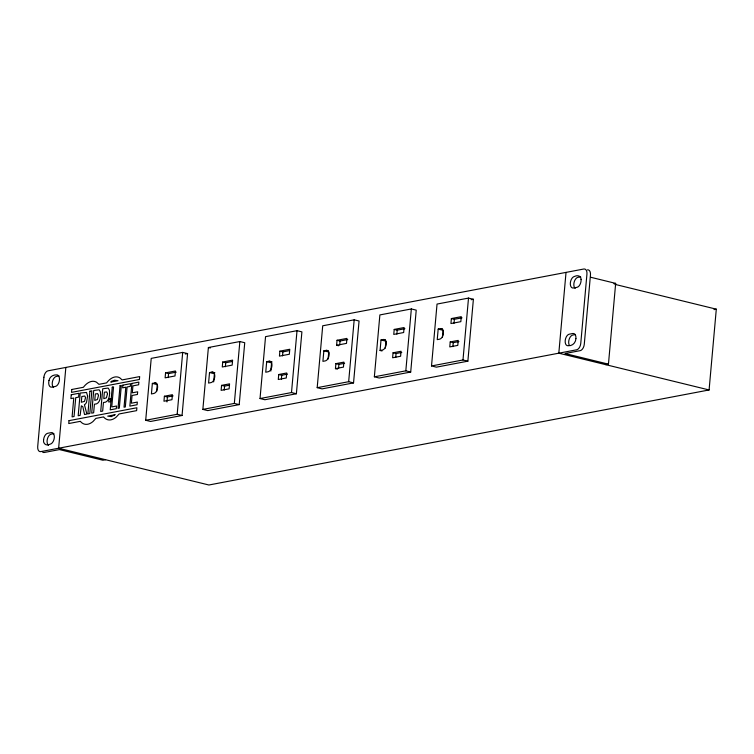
<?xml version="1.0" encoding="UTF-8"?>
<svg xmlns="http://www.w3.org/2000/svg" width="754" height="754" viewBox="0 0 754 754"><rect width="100%" height="100%" fill="white"/><g stroke="black" fill="none" stroke-linecap="round" stroke-linejoin="round"><path stroke-width="1.13" d="M65.843 367.434L58.633 448.225L208.905 485.001L709.09 389.959L716.3 309.168L614.981 284.371M145.701 420.27L151.224 358.376L182.694 352.401L187.576 353.588L182.053 415.482L150.583 421.458L145.701 420.27L177.171 414.285L182.053 415.482M152.355 383.409L151.422 393.937L153.873 393.465A5.401 3.12 -76.2 0 0 157.605 387.584A5.401 3.12 -76.2 0 0 154.815 382.938L152.355 383.409L157.237 384.606L156.615 391.618M165.56 372.862L165.117 377.848L175.003 375.973L175.446 370.987L165.56 372.862L168.566 373.598L176.257 372.137M164.4 396.227L163.957 401.213L171.959 399.695L172.402 394.71L164.4 396.227L167.407 396.962L173.128 395.878M168.208 377.594L168.566 373.598M166.964 401.948L167.407 396.962M177.171 414.285L182.694 352.401M202.864 409.403L208.387 347.519L239.857 341.534L244.739 342.731L239.216 404.615L207.746 410.6L202.864 409.403L234.334 403.428L239.216 404.615M209.518 372.542L208.585 383.07L211.035 382.608A5.401 3.12 -76.2 0 0 214.767 376.717A5.401 3.12 -76.2 0 0 211.978 372.08L209.518 372.542L214.409 373.739L213.674 381.929M222.722 362.005L222.279 366.991L232.166 365.115L232.609 360.129L222.722 362.005L225.729 362.74L232.326 361.486M221.563 385.369L221.12 390.355L229.122 388.838L229.565 383.852L221.563 385.369L224.569 386.105L229.141 385.237M225.371 366.727L225.729 362.74M224.211 390.091L224.569 386.105M234.334 403.428L239.857 341.534M260.026 398.546L265.549 336.652L297.019 330.676L301.902 331.873L296.379 393.758L264.908 399.743L260.026 398.546L291.496 392.561L296.379 393.758M266.68 361.684L265.747 372.212L268.207 371.741A5.401 3.12 -76.2 0 0 271.93 365.86A5.401 3.12 -76.2 0 0 269.14 361.213L266.68 361.684L271.572 362.881L270.837 371.062M279.885 351.138L279.442 356.124L289.329 354.248L289.772 349.262L279.885 351.138L282.891 351.873L289.489 350.629M278.726 374.512L278.283 379.498L286.284 377.971L286.727 372.985L278.726 374.512L281.732 375.247L287.453 374.154M282.533 355.869L282.891 351.873M281.374 379.234L281.732 375.247M291.496 392.561L297.019 330.676M317.189 387.679L322.712 325.794L354.182 319.809L359.064 321.006L353.541 382.9L322.071 388.876L317.189 387.679L348.659 381.703L353.541 382.9M323.852 350.817L322.91 361.345L325.37 360.883A5.401 3.12 -76.2 0 0 329.093 355.002A5.401 3.12 -76.2 0 0 326.303 350.356L323.852 350.817L328.735 352.014L328.103 359.036M336.604 345.266L337.047 340.28L346.944 338.405L346.491 343.39L336.604 345.266L338.612 345.756M335.445 368.631L335.888 363.645L343.899 362.127L343.447 367.113L335.445 368.631L337.453 369.121M339.696 345.002L340.054 341.015L347.745 339.554M338.546 368.367L338.895 364.38L344.616 363.296M348.659 381.703L354.182 319.809M374.352 376.821L379.875 314.927L411.345 308.952L416.227 310.148L410.704 372.033L379.234 378.018L374.352 376.821L405.822 370.836L410.704 372.033M382.024 350.968L380.073 350.487L381.015 339.96L383.466 339.488L385.426 339.969M385.266 348.169L385.897 341.157L381.015 339.96M394.21 329.423L393.767 334.408L403.654 332.523L404.106 327.538L394.21 329.423L397.217 330.158L404.907 328.697M393.06 352.787L392.608 357.773L400.61 356.246L401.062 351.26L393.06 352.787L396.057 353.522L401.778 352.429M396.868 334.145L397.217 330.158M395.709 357.509L396.057 353.522M405.822 370.836L411.345 308.952M431.514 365.954L437.037 304.069L468.507 298.084L473.389 299.281L467.866 361.175L436.396 367.151L431.514 365.954L462.984 359.978L467.866 361.175M438.178 329.102L437.235 339.62L439.695 339.159A5.401 3.12 -76.2 0 0 443.418 333.277A5.401 3.12 -76.2 0 0 440.638 328.631L438.178 329.102L443.06 330.29L442.428 337.311M451.373 318.556L450.93 323.541L460.826 321.666L461.269 316.68L451.373 318.556L454.379 319.291L462.07 317.83M450.223 341.92L449.77 346.906L457.782 345.389L458.225 340.403L450.223 341.92L453.229 342.655L458.941 341.571M454.031 323.277L454.379 319.291M452.871 346.642L453.229 342.655M462.984 359.978L468.507 298.084M566.028 272.392L558.818 353.183L709.09 389.959M605.773 364.672L608.45 364.163L615.66 283.381L590.514 277.218M59.029 375.935L56.352 376.444A5.919 3.421 -76.2 0 0 52.516 381.373A5.919 3.421 -76.2 0 0 53.6 387.547M580.637 276.822L577.96 277.331A5.919 3.421 -76.2 0 0 574.124 282.26A5.919 3.421 -76.2 0 0 575.208 288.433M185.324 354.022L187.576 353.588M471.146 299.715L473.389 299.281M613.879 283.721L615.66 283.381M380.073 350.487L382.532 350.016A5.401 3.12 -76.2 0 0 386.255 344.135A5.401 3.12 -76.2 0 0 383.466 339.488M53.883 433.635L51.197 434.144A5.919 3.421 -76.2 0 0 47.37 439.082A5.919 3.421 -76.2 0 0 48.454 445.256M575.49 334.531L572.804 335.04A5.919 3.421 -76.2 0 0 569.185 339.225A5.919 3.421 -76.2 0 0 569.402 345.37M713.991 309.611L716.3 309.168M105.598 459.714L102.912 460.223L59.472 449.591L44.288 452.475A5.919 3.421 -76.2 0 1 42.573 452.042M608.45 364.163L565.019 353.532L580.203 350.648A5.919 3.421 -76.2 0 0 584.284 344.201L590.467 274.956A5.919 3.421 -76.2 0 0 587.413 269.857M440.638 328.631L442.589 329.112M337.047 340.28L340.054 341.015M326.303 350.356L328.263 350.836M335.888 363.645L338.895 364.38M269.14 361.213L272.071 361.929M208.387 347.519L210.338 347.99M211.978 372.08L214.909 372.796M154.815 382.938L156.766 383.418M43.591 439.733C42.658 443.776 46.607 446.472 50.216 444.144A5.919 3.421 -76.2 0 0 54.307 437.697A5.919 3.421 -76.2 0 0 51.253 432.608L47.681 433.286A5.919 3.421 -76.2 0 0 43.591 439.733M581.08 279.414L581.07 280.884A5.919 3.421 -76.2 0 1 576.98 287.331L573.408 288.009A5.919 3.421 -76.2 0 1 570.344 282.92A5.919 3.421 -76.2 0 1 574.435 276.464C577.215 274.946 581.249 275.653 581.08 279.414M98.51 395.379L97.398 399.535L94.759 400.383L95.334 393.946L97.671 393.654L98.51 395.379M107.53 393.663L106.418 397.82L103.779 398.668L104.354 392.231L106.691 391.939L107.53 393.663M85.541 397.556L84.523 401.382L81.3 402.268L81.818 396.51L84.759 396.029L85.541 397.556M87.615 396.02L86.531 402.24A4.562 2.639 -76.2 0 1 85.061 404.295L84.429 404.7L86.88 414.078L84.542 414.521L82.836 406.717L81.375 405.812L80.131 415.36L78.18 415.737L80.207 393.051L86.512 392.448L87.615 396.02M100.593 394.766C100.536 398.668 99.405 404.37 94.41 404.238L93.647 412.796L91.696 413.164L93.722 390.478L99.151 389.78L100.348 391.741L100.593 394.766M109.613 393.051C109.556 396.953 108.425 402.655 103.43 402.523L102.667 411.081L100.716 411.448L102.742 388.762L108.171 388.065L109.368 390.025L109.613 393.051M43.892 377.273L37.709 446.528A5.919 3.421 -76.2 0 0 40.773 451.618L576.678 349.79A5.919 3.421 -76.2 0 0 580.769 343.343L586.942 274.088A5.919 3.421 -76.2 0 0 583.888 268.999L47.983 370.827A5.919 3.421 -76.2 0 0 43.892 377.273M71.244 394.747L70.904 398.583L73.769 398.046L72.092 416.887L74.043 416.519L75.73 397.669L78.595 397.122L78.934 393.286L71.244 394.747M69 420.657L68.746 423.541L80.433 421.316L80.735 421.788A20.735 11.979 -76.2 0 0 92.978 421.533L95.89 418.385L103.656 416.905L103.958 417.377A20.735 11.979 -76.2 0 0 116.201 417.122L119.113 413.965L136.625 410.638L136.879 407.754L69 420.657M71.781 389.488L71.526 392.372L139.405 379.479L139.669 376.595L122.148 379.922L119.716 377.782A20.735 11.979 -76.2 0 0 107.087 382.259L106.691 382.862L98.925 384.333L96.493 382.193A20.735 11.979 -76.2 0 0 83.864 386.67L83.468 387.273L71.781 389.488M89.905 391.203L87.879 413.889L89.83 413.522L91.856 390.836L89.905 391.203M108.981 399.12L108.727 402.005L110.508 401.665L110.763 398.781L108.981 399.12M112.261 387.16L110.235 409.846L116.286 408.696L116.531 406.02L111.762 406.924L113.543 386.915L112.261 387.16M120.056 385.68L118.029 408.366L119.311 408.121L121.337 385.435L120.056 385.68M122.864 385.143L122.629 387.829L125.814 387.217L124.033 407.226L125.315 406.981L127.096 386.972L130.301 386.368L130.536 383.692L122.864 385.143M131.884 383.437L129.858 406.123L137.077 404.747L137.322 402.071L131.375 403.202L132.063 395.482L137.417 394.465L137.662 391.797L132.299 392.815L132.921 385.869L138.642 384.785L138.877 382.108L131.884 383.437M48.991 380.516L48.737 382.024A5.919 3.421 -76.2 0 0 51.8 387.122L55.372 386.444A5.919 3.421 -76.2 0 0 59.462 379.988A5.919 3.421 -76.2 0 0 56.399 374.898C52.827 374.719 49.594 376.925 48.991 380.516M575.915 338.584C575.764 342.655 572.531 346.114 568.252 345.718A5.919 3.421 -76.2 0 1 565.198 340.629A5.919 3.421 -76.2 0 1 569.289 334.173L572.861 333.494A5.919 3.421 -76.2 0 1 575.915 338.584M114.994 414.747L111.272 416.632L107.718 416.133L114.994 414.747M111.743 381.288L110.753 382.089L118.029 380.704L114.523 380.204L111.743 381.288"/></g></svg>
